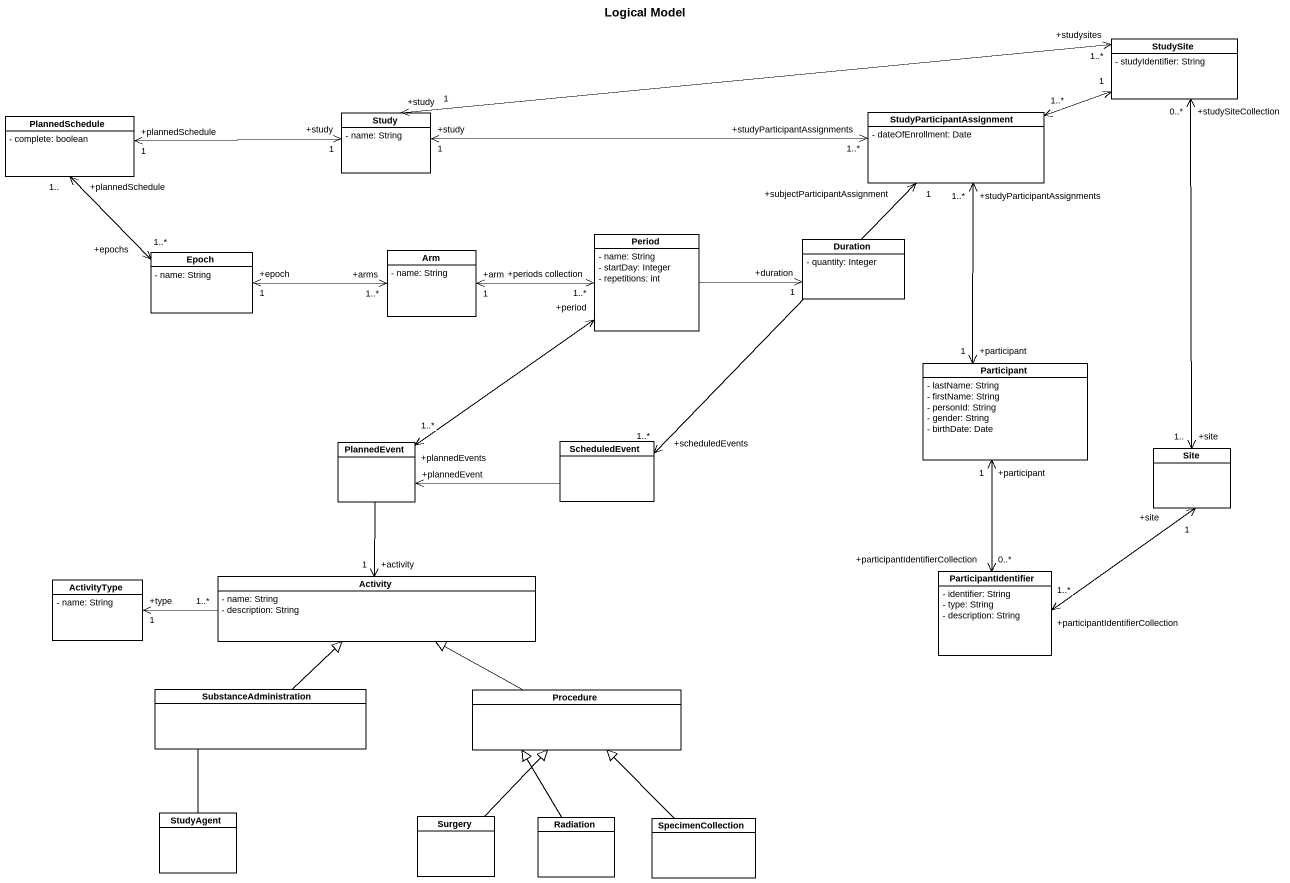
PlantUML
@startuml
title Logical Model
hide circle
hide empty members
skinparam classAttributeIconSize 0
class StudySite {
  - studyIdentifier: String
}
class PlannedSchedule {
  - complete: boolean
}
class Study {
  - name: String
}
class StudyParticipantAssignment {
  - dateOfEnrollment: Date
}
class Period {
  - name: String
  - startDay: Integer
  - repetitions: int
}
class Epoch {
  - name: String
}
class Arm {
  - name: String
}
class Duration {
  - quantity: Integer
}
class "Participant" as Participant_ {
  - lastName: String
  - firstName: String
  - personId: String
  - gender: String
  - birthDate: Date
}
class PlannedEvent
class ScheduledEvent
class Site
class ActivityType {
  - name: String
}
class Activity {
  - name: String
  - description: String
}
class ParticipantIdentifier {
  - identifier: String
  - type: String
  - description: String
}
class SubstanceAdministration
class Procedure
class StudyAgent
class Surgery
class Radiation
class SpecimenCollection
StudySite "1" <-left-> "1..*" StudyParticipantAssignment
PlannedSchedule "+plannedSchedule\n1" <-right-> "+study\n1" Study
PlannedSchedule "+plannedSchedule\n1.." <--> "+epochs\n1..*" Epoch
Study "+study\n1" <-right-> "+studysites\n1..*" StudySite
Study "+study\n1" <-right-> "+studyParticipantAssignments\n1..*" StudyParticipantAssignment
StudyParticipantAssignment "+subjectParticipantAssignment\n1" <--> "+scheduledEvents\n1..*" ScheduledEvent
Period -right-> "+duration\n1" Duration
Period "+period" <--> "+plannedEvents\n1..*" PlannedEvent
Epoch "+epoch\n1" <-right-> "+arms\n1..*" Arm
Arm "+arm\n1" <-right-> "+periods collection\n1..*" Period
Participant_ "+participant\n1" <-up-> "+studyParticipantAssignments\n1..*" StudyParticipantAssignment
Participant_ "+participant\n1" <--> "+participantIdentifierCollection\n0..*" ParticipantIdentifier
PlannedEvent "+plannedEvent" <-right- ScheduledEvent
PlannedEvent --> "+activity\n1" Activity
Site "+site\n1.." <-up-> "+studySiteCollection\n0..*" StudySite
Site "+site\n1" <--> "+participantIdentifierCollection\n1..*" ParticipantIdentifier
ActivityType "+type\n1" <-right- "1..*" Activity
SubstanceAdministration -up-|> Activity
SubstanceAdministration -- StudyAgent
Procedure -left-|> Activity
Surgery -up-|> Procedure
Radiation -up-|> Procedure
SpecimenCollection -up-|> Procedure
@enduml
